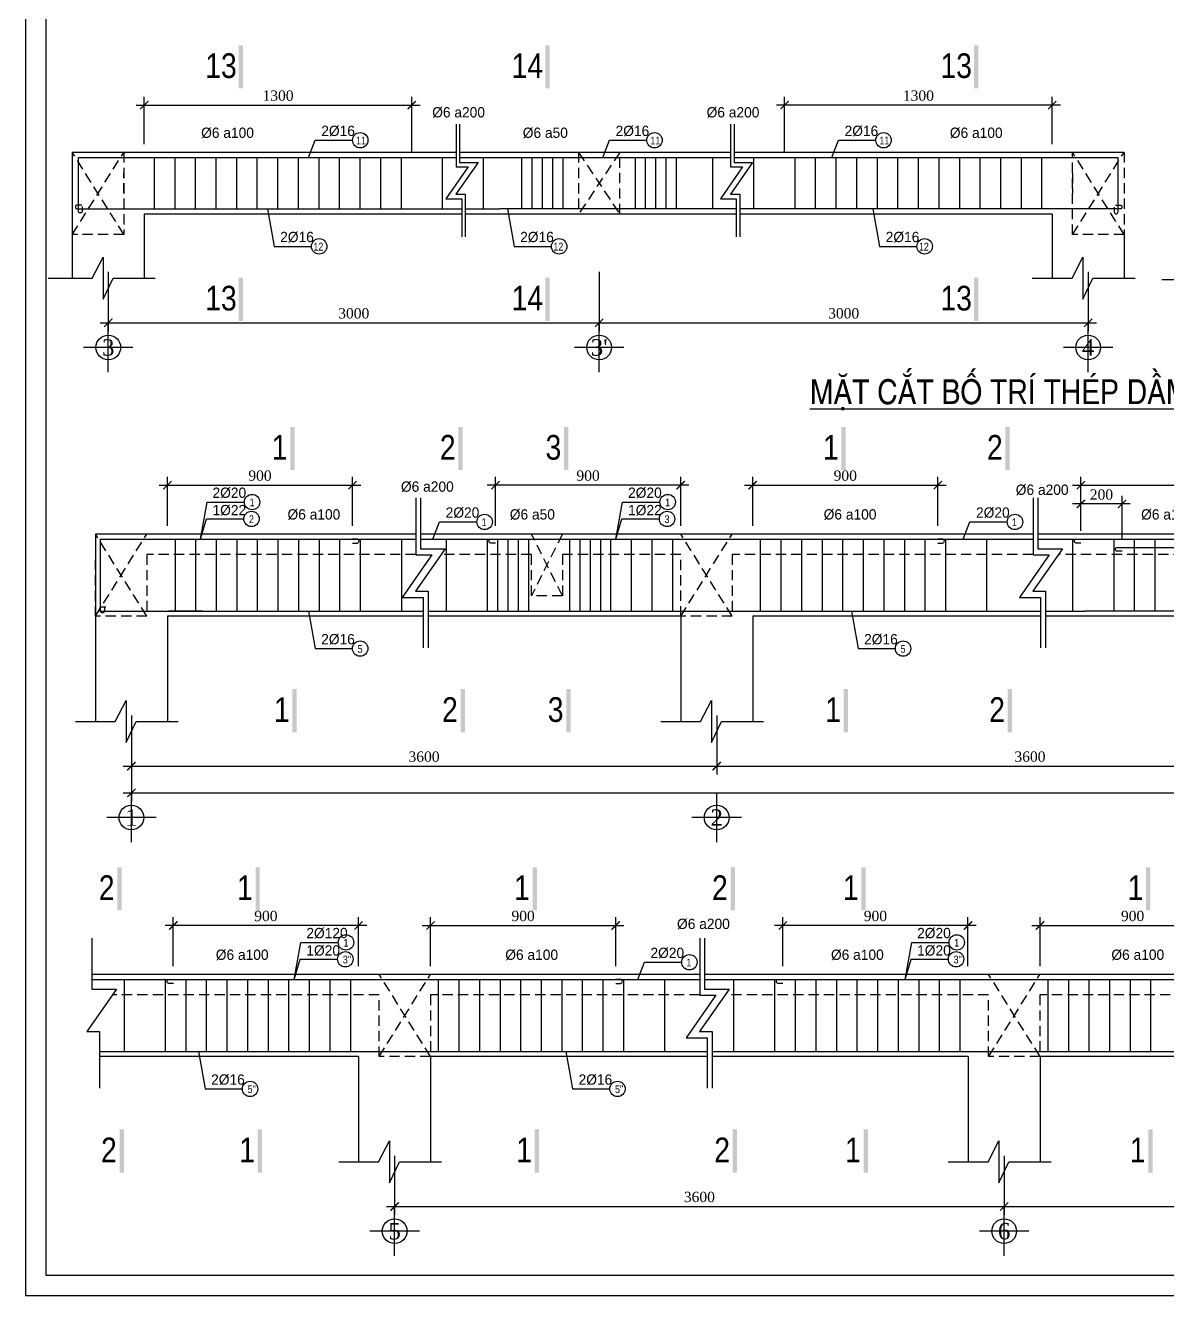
# Model space of a CAD drawing. Extents: x 394 to 4072, y -2056 to 755.
# Drawn here: x 2235.7 to 2513.2, y 158.3 to 467 of the extents above; entities that cross this region are included whole.
import ezdxf
from ezdxf.enums import TextEntityAlignment as Align

# ---------------------------------------------------------------- set-up
doc = ezdxf.new("R2010")
doc.units = 0
doc.header["$MEASUREMENT"] = 0
doc.linetypes.add('CENTER2', pattern=[1.125, 0.75, -0.125, 0.125, -0.125])
doc.linetypes.add('HIDDEN', pattern=[0.375, 0.25, -0.125])
doc.layers.get('0').update_dxf_attribs({"linetype": 'CONTINUOUS'})
doc.layers.get('DEFPOINTS').update_dxf_attribs({"linetype": 'CONTINUOUS'})
for name, color, linetype in [('DAI', 3, 'CONTINUOUS'), ('DIM', 1, 'CONTINUOUS'), ('DUT', 7, 'CENTER2'), ('MOTAAR', 1, 'CONTINUOUS'), ('TEXT', 7, 'CONTINUOUS'), ('THEP', 6, 'CONTINUOUS'), ('TU1', 9, 'CONTINUOUS'), ('TUONG', 7, 'CONTINUOUS')]:
    doc.layers.add(name, color=color, linetype=linetype)
doc.styles.add('DIM-NEW', font='')
doc.styles.add('style1', font='')
doc.styles.add('T2', font='')
doc.styles.get('DIM-NEW').set_extended_font_data('VNI-Helve-Condense')
doc.styles.get('style1').set_extended_font_data('VNI-Goudy')
doc.styles.get('T2').set_extended_font_data('VNI-Times')
doc.dimstyles.new('TL20', dxfattribs={"dimtxt": 2.5, "dimasz": 2, "dimexe": 2, "dimexo": 2, "dimgap": 1, "dimtad": 1, "dimdec": 0, "dimlfac": 20, "dimzin": 0, "dimdsep": 46, "dimtxsty": 'T2', "dimblk": 'ARCHTICK', "dimcen": 2.5, "dimdle": 2, "dimclrd": 1, "dimclre": 1, "dimclrt": 2, "dimadec": 0, "dimazin": 0, "dimtfac": 1, "dimtdec": 0, "dimtix": 1, "dimtofl": 0, "dimtmove": 0, "dimatfit": 0, "dimldrblk": 'ARCHTICK', "dimfxl": 1, "dimtolj": 1, "dimtzin": 0, "dimlwd": -1, "dimlwe": -1, "dimarcsym": 0})

# ---------------------------------------------------------------- blocks, each defined once
blk = doc.blocks.new('truc2')
at = {"layer": 'MOTAAR'}
for p, q in [((0, -15), (0, 0)), ((7.5, -7.5), (-7.5, -7.5))]:
    blk.add_line(p, q, dxfattribs=at)
blk.add_lwpolyline([(0, -3.5), (0, -1.84)], dxfattribs=at)
blk.add_circle((0, -7.5), 3.75, dxfattribs=at)
at = {"layer": 'TEXT', "style": 'T2'}
blk.add_attdef('1', text='', height=5, dxfattribs=at).set_placement((0, -7.5), align=Align.MIDDLE_CENTER)
blk = doc.blocks.new('_ARCHTICK')
at = {"color": 0, "linetype": 'ByBlock', "const_width": 0.15}
blk.add_lwpolyline([(-0.5, -0.5), (0.5, 0.5)], dxfattribs=at)
blk = doc.blocks.new('*D11')
at = {"layer": 'DEFPOINTS', "color": 0, "transparency": 16777216}
for p in [(2379.11, 248.25), (2334.11, 236.38), (2379.11, 236.38)]:
    blk.add_point(p, dxfattribs=at)
at = {"layer": 'TUONG', "color": 1, "transparency": 16777216}
for p, q in [((2334.11, 238.38), (2334.11, 250.25)), ((2379.11, 238.38), (2379.11, 250.25)), ((2332.11, 248.25), (2381.11, 248.25))]:
    blk.add_line(p, q, dxfattribs=at)
at = {"layer": 'TUONG', "color": 1, "transparency": 16777216, "xscale": 2, "yscale": 2, "zscale": 2, "rotation": 180}
blk.add_blockref('_ARCHTICK', (2334.11, 248.25), dxfattribs=at)
at = {"layer": 'TUONG', "color": 1, "transparency": 16777216, "xscale": 2, "yscale": 2, "zscale": 2}
blk.add_blockref('_ARCHTICK', (2379.11, 248.25), dxfattribs=at)
at = {"layer": 'TUONG', "color": 2, "transparency": 16777216, "insert": (2356.61, 250.55), "char_height": 2.5, "attachment_point": 5, "style": 'T2'}
blk.add_mtext('\\A1;900', dxfattribs=at)
blk = doc.blocks.new('*D10')
at = {"layer": 'DEFPOINTS', "color": 0, "transparency": 16777216}
for p in [(2271.61, 248.25), (2271.61, 236.38), (2316.61, 236.38)]:
    blk.add_point(p, dxfattribs=at)
at = {"layer": 'TUONG', "color": 1, "transparency": 16777216}
for p, q in [((2271.61, 238.38), (2271.61, 250.25)), ((2316.61, 238.38), (2316.61, 250.25)), ((2318.61, 248.25), (2269.61, 248.25))]:
    blk.add_line(p, q, dxfattribs=at)
at = {"layer": 'TUONG', "color": 1, "transparency": 16777216, "xscale": 2, "yscale": 2, "zscale": 2, "rotation": 180}
blk.add_blockref('_ARCHTICK', (2271.61, 248.25), dxfattribs=at)
at = {"layer": 'TUONG', "color": 1, "transparency": 16777216, "xscale": 2, "yscale": 2, "zscale": 2}
blk.add_blockref('_ARCHTICK', (2316.61, 248.25), dxfattribs=at)
at = {"layer": 'TUONG', "color": 2, "transparency": 16777216, "insert": (2294.11, 250.55), "char_height": 2.5, "attachment_point": 5, "style": 'T2'}
blk.add_mtext('\\A1;900', dxfattribs=at)
blk = doc.blocks.new('*D9')
at = {"layer": 'DEFPOINTS', "color": 0, "transparency": 16777216}
for p in [(2419.72, 248.25), (2419.72, 236.38), (2464.72, 236.38)]:
    blk.add_point(p, dxfattribs=at)
at = {"layer": 'TUONG', "color": 1, "transparency": 16777216}
for p, q in [((2419.72, 238.38), (2419.72, 250.25)), ((2464.72, 238.38), (2464.72, 250.25)), ((2466.72, 248.25), (2417.72, 248.25))]:
    blk.add_line(p, q, dxfattribs=at)
at = {"layer": 'TUONG', "color": 1, "transparency": 16777216, "xscale": 2, "yscale": 2, "zscale": 2, "rotation": 180}
blk.add_blockref('_ARCHTICK', (2419.72, 248.25), dxfattribs=at)
at = {"layer": 'TUONG', "color": 1, "transparency": 16777216, "xscale": 2, "yscale": 2, "zscale": 2}
blk.add_blockref('_ARCHTICK', (2464.72, 248.25), dxfattribs=at)
at = {"layer": 'TUONG', "color": 2, "transparency": 16777216, "insert": (2442.22, 250.55), "char_height": 2.5, "attachment_point": 5, "style": 'T2'}
blk.add_mtext('\\A1;900', dxfattribs=at)
blk = doc.blocks.new('*D8')
at = {"layer": 'DEFPOINTS', "color": 0, "transparency": 16777216}
for p in [(2527.22, 248.25), (2482.22, 236.38), (2527.22, 236.38)]:
    blk.add_point(p, dxfattribs=at)
at = {"layer": 'TUONG', "color": 1, "transparency": 16777216}
for p, q in [((2482.22, 238.38), (2482.22, 250.25)), ((2527.22, 238.38), (2527.22, 250.25)), ((2480.22, 248.25), (2529.22, 248.25))]:
    blk.add_line(p, q, dxfattribs=at)
at = {"layer": 'TUONG', "color": 1, "transparency": 16777216, "xscale": 2, "yscale": 2, "zscale": 2, "rotation": 180}
blk.add_blockref('_ARCHTICK', (2482.22, 248.25), dxfattribs=at)
at = {"layer": 'TUONG', "color": 1, "transparency": 16777216, "xscale": 2, "yscale": 2, "zscale": 2}
blk.add_blockref('_ARCHTICK', (2527.22, 248.25), dxfattribs=at)
at = {"layer": 'TUONG', "color": 2, "transparency": 16777216, "insert": (2504.72, 250.55), "char_height": 2.5, "attachment_point": 5, "style": 'T2'}
blk.add_mtext('\\A1;900', dxfattribs=at)
blk = doc.blocks.new('*D4')
at = {"layer": 'DEFPOINTS', "color": 0, "transparency": 16777216}
for p in [(2325.4, 194.31), (2473.5, 194.31), (2473.5, 179.97)]:
    blk.add_point(p, dxfattribs=at)
at = {"layer": 'TUONG', "color": 1, "transparency": 16777216}
for p, q in [((2325.4, 192.31), (2325.4, 177.97)), ((2473.5, 192.31), (2473.5, 177.97)), ((2323.4, 179.97), (2475.5, 179.97))]:
    blk.add_line(p, q, dxfattribs=at)
at = {"layer": 'TUONG', "color": 1, "transparency": 16777216, "xscale": 2, "yscale": 2, "zscale": 2, "rotation": 180}
blk.add_blockref('_ARCHTICK', (2325.4, 179.97), dxfattribs=at)
at = {"layer": 'TUONG', "color": 1, "transparency": 16777216, "xscale": 2, "yscale": 2, "zscale": 2}
blk.add_blockref('_ARCHTICK', (2473.5, 179.97), dxfattribs=at)
at = {"layer": 'TUONG', "color": 2, "transparency": 16777216, "insert": (2399.45, 182.27), "char_height": 2.5, "attachment_point": 5, "style": 'T2'}
blk.add_mtext('\\A1;3600', dxfattribs=at)
blk = doc.blocks.new('*D3')
at = {"layer": 'DEFPOINTS', "color": 0, "transparency": 16777216}
for p in [(2473.5, 194.31), (2622.03, 194.31), (2622.03, 179.97)]:
    blk.add_point(p, dxfattribs=at)
at = {"layer": 'TUONG', "color": 1, "transparency": 16777216}
for p, q in [((2473.5, 192.31), (2473.5, 177.97)), ((2622.03, 192.31), (2622.03, 177.97)), ((2471.5, 179.97), (2624.03, 179.97))]:
    blk.add_line(p, q, dxfattribs=at)
at = {"layer": 'TUONG', "color": 1, "transparency": 16777216, "xscale": 2, "yscale": 2, "zscale": 2, "rotation": 180}
blk.add_blockref('_ARCHTICK', (2473.5, 179.97), dxfattribs=at)
at = {"layer": 'TUONG', "color": 1, "transparency": 16777216, "xscale": 2, "yscale": 2, "zscale": 2}
blk.add_blockref('_ARCHTICK', (2622.03, 179.97), dxfattribs=at)
at = {"layer": 'TUONG', "color": 2, "transparency": 16777216, "insert": (2547.76, 182.27), "char_height": 2.5, "attachment_point": 5, "style": 'T2'}
blk.add_mtext('\\A1;3600', dxfattribs=at)
blk = doc.blocks.new('*D35')
at = {"layer": 'DEFPOINTS', "color": 0, "transparency": 16777216}
for p in [(2315.17, 355.25), (2270.17, 343.38), (2315.17, 343.38)]:
    blk.add_point(p, dxfattribs=at)
at = {"layer": 'TUONG', "color": 1, "transparency": 16777216}
for p, q in [((2268.17, 355.25), (2317.17, 355.25)), ((2270.17, 345.38), (2270.17, 357.25)), ((2315.17, 345.38), (2315.17, 357.25))]:
    blk.add_line(p, q, dxfattribs=at)
at = {"layer": 'TUONG', "color": 1, "transparency": 16777216, "xscale": 2, "yscale": 2, "zscale": 2, "rotation": 180}
blk.add_blockref('_ARCHTICK', (2270.17, 355.25), dxfattribs=at)
at = {"layer": 'TUONG', "color": 1, "transparency": 16777216, "xscale": 2, "yscale": 2, "zscale": 2}
blk.add_blockref('_ARCHTICK', (2315.17, 355.25), dxfattribs=at)
at = {"layer": 'TUONG', "color": 2, "transparency": 16777216, "insert": (2292.67, 357.55), "char_height": 2.5, "attachment_point": 5, "style": 'T2'}
blk.add_mtext('\\A1;900', dxfattribs=at)
blk = doc.blocks.new('*D34')
at = {"layer": 'DEFPOINTS', "color": 0, "transparency": 16777216}
for p in [(2349.9, 355.25), (2349.9, 343.38), (2394.9, 343.38)]:
    blk.add_point(p, dxfattribs=at)
at = {"layer": 'TUONG', "color": 1, "transparency": 16777216}
for p, q in [((2396.9, 355.25), (2347.9, 355.25)), ((2349.9, 345.38), (2349.9, 357.25)), ((2394.9, 345.38), (2394.9, 357.25))]:
    blk.add_line(p, q, dxfattribs=at)
at = {"layer": 'TUONG', "color": 1, "transparency": 16777216, "xscale": 2, "yscale": 2, "zscale": 2, "rotation": 180}
blk.add_blockref('_ARCHTICK', (2349.9, 355.25), dxfattribs=at)
at = {"layer": 'TUONG', "color": 1, "transparency": 16777216, "xscale": 2, "yscale": 2, "zscale": 2}
blk.add_blockref('_ARCHTICK', (2394.9, 355.25), dxfattribs=at)
at = {"layer": 'TUONG', "color": 2, "transparency": 16777216, "insert": (2372.4, 357.55), "char_height": 2.5, "attachment_point": 5, "style": 'T2'}
blk.add_mtext('\\A1;900', dxfattribs=at)
blk = doc.blocks.new('*D33')
at = {"layer": 'DEFPOINTS', "color": 0, "transparency": 16777216}
for p in [(2457.4, 355.25), (2412.4, 343.38), (2457.4, 343.38)]:
    blk.add_point(p, dxfattribs=at)
at = {"layer": 'TUONG', "color": 1, "transparency": 16777216}
for p, q in [((2410.4, 355.25), (2459.4, 355.25)), ((2412.4, 345.38), (2412.4, 357.25)), ((2457.4, 345.38), (2457.4, 357.25))]:
    blk.add_line(p, q, dxfattribs=at)
at = {"layer": 'TUONG', "color": 1, "transparency": 16777216, "xscale": 2, "yscale": 2, "zscale": 2, "rotation": 180}
blk.add_blockref('_ARCHTICK', (2412.4, 355.25), dxfattribs=at)
at = {"layer": 'TUONG', "color": 1, "transparency": 16777216, "xscale": 2, "yscale": 2, "zscale": 2}
blk.add_blockref('_ARCHTICK', (2457.4, 355.25), dxfattribs=at)
at = {"layer": 'TUONG', "color": 2, "transparency": 16777216, "insert": (2434.9, 357.55), "char_height": 2.5, "attachment_point": 5, "style": 'T2'}
blk.add_mtext('\\A1;900', dxfattribs=at)
blk = doc.blocks.new('*D32')
at = {"layer": 'DEFPOINTS', "color": 0, "transparency": 16777216}
for p in [(2547.15, 355.25), (2492.15, 342.13), (2547.15, 338.38)]:
    blk.add_point(p, dxfattribs=at)
at = {"layer": 'TUONG', "color": 1, "transparency": 16777216}
for p, q in [((2490.15, 355.25), (2549.15, 355.25)), ((2492.15, 344.13), (2492.15, 357.25)), ((2547.15, 340.38), (2547.15, 357.25))]:
    blk.add_line(p, q, dxfattribs=at)
at = {"layer": 'TUONG', "color": 1, "transparency": 16777216, "xscale": 2, "yscale": 2, "zscale": 2, "rotation": 180}
blk.add_blockref('_ARCHTICK', (2492.15, 355.25), dxfattribs=at)
at = {"layer": 'TUONG', "color": 1, "transparency": 16777216, "xscale": 2, "yscale": 2, "zscale": 2}
blk.add_blockref('_ARCHTICK', (2547.15, 355.25), dxfattribs=at)
at = {"layer": 'TUONG', "color": 2, "transparency": 16777216, "insert": (2519.65, 357.53), "char_height": 2.5, "attachment_point": 5, "style": 'T2'}
blk.add_mtext('\\A1;1100', dxfattribs=at)
blk = doc.blocks.new('*D31')
at = {"layer": 'DEFPOINTS', "color": 0, "transparency": 16777216}
for p in [(2492.15, 350.68), (2492.15, 342.13), (2502.15, 340.13)]:
    blk.add_point(p, dxfattribs=at)
at = {"layer": 'TUONG', "color": 1, "transparency": 16777216}
for p, q in [((2492.15, 344.13), (2492.15, 352.68)), ((2502.15, 342.13), (2502.15, 352.68)), ((2504.15, 350.68), (2490.15, 350.68))]:
    blk.add_line(p, q, dxfattribs=at)
at = {"layer": 'TUONG', "color": 1, "transparency": 16777216, "xscale": 2, "yscale": 2, "zscale": 2, "rotation": 180}
blk.add_blockref('_ARCHTICK', (2492.15, 350.68), dxfattribs=at)
at = {"layer": 'TUONG', "color": 1, "transparency": 16777216, "xscale": 2, "yscale": 2, "zscale": 2}
blk.add_blockref('_ARCHTICK', (2502.15, 350.68), dxfattribs=at)
at = {"layer": 'TUONG', "color": 2, "transparency": 16777216, "insert": (2497.15, 352.96), "char_height": 2.5, "attachment_point": 5, "style": 'T2'}
blk.add_mtext('\\A1;200', dxfattribs=at)
blk = doc.blocks.new('*D17')
at = {"layer": 'DEFPOINTS', "color": 0, "transparency": 16777216}
for p in [(2261.42, 301.31), (2403.65, 301.31), (2403.65, 286.97)]:
    blk.add_point(p, dxfattribs=at)
at = {"layer": 'TUONG', "color": 1, "transparency": 16777216}
for p, q in [((2261.42, 299.31), (2261.42, 284.97)), ((2403.65, 299.31), (2403.65, 284.97)), ((2259.42, 286.97), (2405.65, 286.97))]:
    blk.add_line(p, q, dxfattribs=at)
at = {"layer": 'TUONG', "color": 1, "transparency": 16777216, "xscale": 2, "yscale": 2, "zscale": 2, "rotation": 180}
blk.add_blockref('_ARCHTICK', (2261.42, 286.97), dxfattribs=at)
at = {"layer": 'TUONG', "color": 1, "transparency": 16777216, "xscale": 2, "yscale": 2, "zscale": 2}
blk.add_blockref('_ARCHTICK', (2403.65, 286.97), dxfattribs=at)
at = {"layer": 'TUONG', "color": 2, "transparency": 16777216, "insert": (2332.54, 289.27), "char_height": 2.5, "attachment_point": 5, "style": 'T2'}
blk.add_mtext('\\A1;3600', dxfattribs=at)
blk = doc.blocks.new('*D16')
at = {"layer": 'DEFPOINTS', "color": 0, "transparency": 16777216}
for p in [(2403.65, 301.31), (2555.9, 301.31), (2555.9, 286.97)]:
    blk.add_point(p, dxfattribs=at)
at = {"layer": 'TUONG', "color": 1, "transparency": 16777216}
for p, q in [((2403.65, 299.31), (2403.65, 284.97)), ((2555.9, 299.31), (2555.9, 284.97)), ((2401.65, 286.97), (2557.9, 286.97))]:
    blk.add_line(p, q, dxfattribs=at)
at = {"layer": 'TUONG', "color": 1, "transparency": 16777216, "xscale": 2, "yscale": 2, "zscale": 2, "rotation": 180}
blk.add_blockref('_ARCHTICK', (2403.65, 286.97), dxfattribs=at)
at = {"layer": 'TUONG', "color": 1, "transparency": 16777216, "xscale": 2, "yscale": 2, "zscale": 2}
blk.add_blockref('_ARCHTICK', (2555.9, 286.97), dxfattribs=at)
at = {"layer": 'TUONG', "color": 2, "transparency": 16777216, "insert": (2479.78, 289.27), "char_height": 2.5, "attachment_point": 5, "style": 'T2'}
blk.add_mtext('\\A1;3600', dxfattribs=at)
blk = doc.blocks.new('*D12')
at = {"layer": 'DEFPOINTS', "color": 0, "transparency": 16777216}
for p in [(2261.42, 286.97), (2978.53, 286.97), (2978.53, 280.48)]:
    blk.add_point(p, dxfattribs=at)
at = {"layer": 'TUONG', "color": 1, "transparency": 16777216}
for p, q in [((2261.42, 284.97), (2261.42, 278.48)), ((2978.53, 284.97), (2978.53, 278.48)), ((2259.42, 280.48), (2980.53, 280.48))]:
    blk.add_line(p, q, dxfattribs=at)
at = {"layer": 'TUONG', "color": 1, "transparency": 16777216, "xscale": 2, "yscale": 2, "zscale": 2, "rotation": 180}
blk.add_blockref('_ARCHTICK', (2261.42, 280.48), dxfattribs=at)
at = {"layer": 'TUONG', "color": 1, "transparency": 16777216, "xscale": 2, "yscale": 2, "zscale": 2}
blk.add_blockref('_ARCHTICK', (2978.53, 280.48), dxfattribs=at)
at = {"layer": 'TUONG', "color": 2, "transparency": 16777216, "insert": (2619.98, 282.78), "char_height": 2.5, "attachment_point": 5, "style": 'T2'}
blk.add_mtext('\\A1;27600', dxfattribs=at)
blk = doc.blocks.new('*D95')
at = {"layer": 'DEFPOINTS', "color": 0, "transparency": 16777216}
for p in [(2420.17, 447.61), (2485.17, 436.12), (2420.17, 434.12)]:
    blk.add_point(p, dxfattribs=at)
at = {"layer": 'TUONG', "color": 1, "transparency": 16777216}
for p, q in [((2487.17, 447.61), (2418.17, 447.61)), ((2420.17, 436.12), (2420.17, 449.61)), ((2485.17, 438.12), (2485.17, 449.61))]:
    blk.add_line(p, q, dxfattribs=at)
at = {"layer": 'TUONG', "color": 1, "transparency": 16777216, "xscale": 2, "yscale": 2, "zscale": 2, "rotation": 180}
blk.add_blockref('_ARCHTICK', (2420.17, 447.61), dxfattribs=at)
at = {"layer": 'TUONG', "color": 1, "transparency": 16777216, "xscale": 2, "yscale": 2, "zscale": 2}
blk.add_blockref('_ARCHTICK', (2485.17, 447.61), dxfattribs=at)
at = {"layer": 'TUONG', "color": 2, "transparency": 16777216, "insert": (2452.67, 449.89), "char_height": 2.5, "attachment_point": 5, "style": 'T2'}
blk.add_mtext('\\A1;1300', dxfattribs=at)
blk = doc.blocks.new('*D94')
at = {"layer": 'DEFPOINTS', "color": 0, "transparency": 16777216}
for p in [(2329.56, 447.61), (2264.56, 436.12), (2329.56, 434.12)]:
    blk.add_point(p, dxfattribs=at)
at = {"layer": 'TUONG', "color": 1, "transparency": 16777216}
for p, q in [((2262.56, 447.61), (2331.56, 447.61)), ((2264.56, 438.12), (2264.56, 449.61)), ((2329.56, 436.12), (2329.56, 449.61))]:
    blk.add_line(p, q, dxfattribs=at)
at = {"layer": 'TUONG', "color": 1, "transparency": 16777216, "xscale": 2, "yscale": 2, "zscale": 2, "rotation": 180}
blk.add_blockref('_ARCHTICK', (2264.56, 447.61), dxfattribs=at)
at = {"layer": 'TUONG', "color": 1, "transparency": 16777216, "xscale": 2, "yscale": 2, "zscale": 2}
blk.add_blockref('_ARCHTICK', (2329.56, 447.61), dxfattribs=at)
at = {"layer": 'TUONG', "color": 2, "transparency": 16777216, "insert": (2297.06, 449.89), "char_height": 2.5, "attachment_point": 5, "style": 'T2'}
blk.add_mtext('\\A1;1300', dxfattribs=at)
blk = doc.blocks.new('*D99')
at = {"layer": 'DEFPOINTS', "color": 0, "transparency": 16777216}
for p in [(2255.81, 409.05), (2375.1, 409.05), (2375.1, 394.71)]:
    blk.add_point(p, dxfattribs=at)
at = {"layer": 'TUONG', "color": 1, "transparency": 16777216}
for p, q in [((2255.81, 407.05), (2255.81, 392.71)), ((2375.1, 407.05), (2375.1, 392.71)), ((2253.81, 394.71), (2377.1, 394.71))]:
    blk.add_line(p, q, dxfattribs=at)
at = {"layer": 'TUONG', "color": 1, "transparency": 16777216, "xscale": 2, "yscale": 2, "zscale": 2, "rotation": 180}
blk.add_blockref('_ARCHTICK', (2255.81, 394.71), dxfattribs=at)
at = {"layer": 'TUONG', "color": 1, "transparency": 16777216, "xscale": 2, "yscale": 2, "zscale": 2}
blk.add_blockref('_ARCHTICK', (2375.1, 394.71), dxfattribs=at)
at = {"layer": 'TUONG', "color": 2, "transparency": 16777216, "insert": (2315.46, 396.99), "char_height": 2.5, "attachment_point": 5, "style": 'T2'}
blk.add_mtext('\\A1;3000', dxfattribs=at)
blk = doc.blocks.new('*D98')
at = {"layer": 'DEFPOINTS', "color": 0, "transparency": 16777216}
for p in [(2375.1, 409.05), (2493.92, 409.05), (2493.92, 394.71)]:
    blk.add_point(p, dxfattribs=at)
at = {"layer": 'TUONG', "color": 1, "transparency": 16777216}
for p, q in [((2375.1, 407.05), (2375.1, 392.71)), ((2493.92, 407.05), (2493.92, 392.71)), ((2373.1, 394.71), (2495.92, 394.71))]:
    blk.add_line(p, q, dxfattribs=at)
at = {"layer": 'TUONG', "color": 1, "transparency": 16777216, "xscale": 2, "yscale": 2, "zscale": 2, "rotation": 180}
blk.add_blockref('_ARCHTICK', (2375.1, 394.71), dxfattribs=at)
at = {"layer": 'TUONG', "color": 1, "transparency": 16777216, "xscale": 2, "yscale": 2, "zscale": 2}
blk.add_blockref('_ARCHTICK', (2493.92, 394.71), dxfattribs=at)
at = {"layer": 'TUONG', "color": 2, "transparency": 16777216, "insert": (2434.51, 396.99), "char_height": 2.5, "attachment_point": 5, "style": 'T2'}
blk.add_mtext('\\A1;3000', dxfattribs=at)

msp = doc.modelspace()

# ---------------------------------------------------------------- linework, layer by layer
at = {"layer": 'DAI'}
for p, q in [((2267.025, 422.369), (2267.025, 434.869)), ((2272.025, 422.369), (2272.025, 434.869)), ((2277.025, 422.369), (2277.025, 434.869)), ((2282.025, 422.369), (2282.025, 434.869)), ((2287.025, 422.369), (2287.025, 434.869)), ((2292.025, 422.369), (2292.025, 434.869)), ((2297.025, 422.369), (2297.025, 434.869)), ((2302.025, 422.369), (2302.025, 434.869)), ((2307.025, 422.369), (2307.025, 434.869)), ((2312.025, 422.369), (2312.025, 434.869)), ((2317.025, 422.369), (2317.025, 434.869)), ((2322.025, 422.369), (2322.025, 434.869)), ((2327.025, 422.369), (2327.025, 434.869)), ((2337.025, 422.369), (2337.025, 434.869)), ((2347.025, 422.369), (2347.025, 434.869)), ((2356.319, 422.369), (2356.319, 434.869)), ((2358.819, 422.369), (2358.819, 434.869)), ((2361.319, 422.369), (2361.319, 434.869)), ((2363.819, 422.369), (2363.819, 434.869)), ((2366.319, 422.369), (2366.319, 434.869)), ((2383.886, 422.369), (2383.886, 434.869)), ((2386.386, 422.369), (2386.386, 434.869)), ((2388.886, 422.369), (2388.886, 434.869)), ((2391.386, 422.369), (2391.386, 434.869)), ((2393.886, 422.369), (2393.886, 434.869)), ((2402.701, 422.369), (2402.701, 434.869)), ((2412.701, 422.369), (2412.701, 434.869)), ((2422.701, 422.369), (2422.701, 434.869)), ((2427.701, 422.369), (2427.701, 434.869)), ((2432.701, 422.369), (2432.701, 434.869)), ((2437.701, 422.369), (2437.701, 434.869)), ((2442.701, 422.369), (2442.701, 434.869)), ((2447.701, 422.369), (2447.701, 434.869)), ((2452.701, 422.369), (2452.701, 434.869)), ((2457.701, 422.369), (2457.701, 434.869)), ((2462.701, 422.369), (2462.701, 434.869)), ((2467.701, 422.369), (2467.701, 434.869)), ((2472.701, 422.369), (2472.701, 434.869)), ((2477.701, 422.369), (2477.701, 434.869)), ((2482.701, 422.369), (2482.701, 434.869)), ((2272.105, 324.63), (2272.105, 342.13)), ((2277.105, 324.63), (2277.105, 342.13)), ((2282.105, 324.63), (2282.105, 342.13)), ((2287.105, 324.63), (2287.105, 342.13)), ((2292.105, 324.63), (2292.105, 342.13)), ((2297.105, 324.63), (2297.105, 342.13)), ((2302.105, 324.63), (2302.105, 342.13)), ((2307.105, 324.63), (2307.105, 342.13)), ((2312.105, 324.63), (2312.105, 342.13)), ((2317.105, 324.63), (2317.105, 342.13)), ((2327.105, 324.63), (2327.105, 342.13)), ((2337.966, 324.63), (2337.966, 342.13)), ((2347.966, 324.63), (2347.966, 342.13)), ((2350.466, 324.63), (2350.466, 342.13)), ((2352.966, 324.63), (2352.966, 342.13)), ((2355.466, 324.63), (2355.466, 342.13)), ((2357.966, 324.63), (2357.966, 342.13)), ((2367.966, 324.63), (2367.966, 342.13)), ((2370.466, 324.63), (2370.466, 342.13)), ((2372.966, 324.63), (2372.966, 342.13)), ((2375.466, 324.63), (2375.466, 342.13)), ((2377.966, 324.63), (2377.966, 342.13)), ((2382.966, 324.63), (2382.966, 342.13)), ((2387.966, 324.63), (2387.966, 342.13)), ((2392.966, 324.63), (2392.966, 342.13)), ((2414.335, 324.63), (2414.335, 342.13)), ((2419.335, 324.63), (2419.335, 342.13)), ((2424.335, 324.63), (2424.335, 342.13)), ((2429.335, 324.63), (2429.335, 342.13)), ((2434.335, 324.63), (2434.335, 342.13)), ((2439.335, 324.63), (2439.335, 342.13)), ((2444.335, 324.63), (2444.335, 342.13)), ((2449.335, 324.63), (2449.335, 342.13)), ((2454.335, 324.63), (2454.335, 342.13)), ((2459.335, 324.63), (2459.335, 342.13)), ((2469.335, 324.63), (2469.335, 342.13)), ((2490.219, 324.63), (2490.219, 342.13)), ((2500.219, 324.63), (2500.219, 342.13)), ((2505.219, 324.63), (2505.219, 342.13)), ((2510.219, 324.63), (2510.219, 342.13)), ((2259.713, 217.63), (2259.713, 235.13)), ((2269.713, 217.63), (2269.713, 235.13)), ((2274.713, 217.63), (2274.713, 235.13)), ((2279.713, 217.63), (2279.713, 235.13)), ((2284.713, 217.63), (2284.713, 235.13)), ((2289.713, 217.63), (2289.713, 235.13)), ((2294.713, 217.63), (2294.713, 235.13)), ((2299.713, 217.63), (2299.713, 235.13)), ((2304.713, 217.63), (2304.713, 235.13)), ((2309.713, 217.63), (2309.713, 235.13)), ((2314.713, 217.63), (2314.713, 235.13)), ((2336.081, 217.63), (2336.081, 235.13)), ((2341.081, 217.63), (2341.081, 235.13)), ((2346.081, 217.63), (2346.081, 235.13)), ((2351.081, 217.63), (2351.081, 235.13)), ((2356.081, 217.63), (2356.081, 235.13)), ((2361.081, 217.63), (2361.081, 235.13)), ((2366.081, 217.63), (2366.081, 235.13)), ((2371.081, 217.63), (2371.081, 235.13)), ((2376.081, 217.63), (2376.081, 235.13)), ((2381.081, 217.63), (2381.081, 235.13)), ((2391.081, 217.63), (2391.081, 235.13)), ((2407.82, 217.63), (2407.82, 235.13)), ((2417.82, 217.63), (2417.82, 235.13)), ((2422.82, 217.63), (2422.82, 235.13)), ((2427.82, 217.63), (2427.82, 235.13)), ((2432.82, 217.63), (2432.82, 235.13)), ((2437.82, 217.63), (2437.82, 235.13)), ((2442.82, 217.63), (2442.82, 235.13)), ((2447.82, 217.63), (2447.82, 235.13)), ((2452.82, 217.63), (2452.82, 235.13)), ((2457.82, 217.63), (2457.82, 235.13)), ((2462.82, 217.63), (2462.82, 235.13)), ((2484.189, 217.63), (2484.189, 235.13)), ((2489.189, 217.63), (2489.189, 235.13)), ((2494.189, 217.63), (2494.189, 235.13)), ((2499.189, 217.63), (2499.189, 235.13)), ((2504.189, 217.63), (2504.189, 235.13)), ((2509.189, 217.63), (2509.189, 235.13))]:
    msp.add_line(p, q, dxfattribs=at)
at = {"layer": 'DUT', "linetype": 'HIDDEN', "ltscale": 10}
for p, q in [((2247.058, 416.119), (2259.558, 436.119)), ((2259.596, 416.119), (2247.058, 436.119)), ((2370.103, 436.119), (2380.103, 421.119)), ((2380.103, 436.119), (2370.103, 421.119)), ((2490.13, 416.119), (2502.63, 436.119)), ((2502.668, 416.119), (2490.13, 436.119)), ((2252.671, 323.38), (2265.171, 343.38)), ((2265.209, 323.38), (2252.671, 343.38)), ((2366.151, 343.38), (2358.651, 328.38)), ((2366.151, 328.38), (2358.651, 343.38)), ((2394.901, 323.38), (2407.401, 343.38)), ((2407.438, 323.38), (2394.901, 343.38)), ((2321.609, 216.38), (2334.109, 236.38)), ((2334.147, 216.38), (2321.609, 236.38)), ((2469.717, 216.38), (2482.217, 236.38)), ((2482.254, 216.38), (2469.717, 236.38))]:
    msp.add_line(p, q, dxfattribs=at)
for points in [[(2259.558, 436.119), (2259.558, 416.119), (2247.058, 416.119), (2247.058, 416.119)], [(2380.103, 421.119), (2380.103, 436.119), (2370.103, 436.119), (2370.103, 421.119)], [(2502.63, 436.119), (2502.63, 436.119), (2502.63, 416.119), (2490.13, 416.119), (2490.13, 436.119)], [(2259.558, 426.119), (2259.558, 431.179)], [(2490.13, 431.119), (2490.13, 426.119)], [(2559.654, 343.38), (2559.654, 323.38), (2547.154, 323.38), (2547.154, 338.38), (2486.703, 338.38)], [(2330.522, 338.38), (2265.171, 338.38), (2265.171, 323.38), (2252.671, 323.38), (2252.671, 338.38)], [(2480.528, 338.38), (2407.401, 338.38), (2407.401, 323.38), (2394.901, 323.38), (2394.901, 338.38), (2366.151, 338.38), (2366.151, 328.38), (2358.651, 328.38), (2358.651, 338.38), (2336.697, 338.38)], [(2399.535, 231.38), (2334.109, 231.38), (2334.109, 216.38), (2321.609, 216.38), (2321.609, 231.38), (2256.84, 231.38)], [(2547.628, 231.38), (2482.217, 231.38), (2482.217, 216.38), (2469.717, 216.38), (2469.717, 231.38), (2405.709, 231.38)]]:
    msp.add_lwpolyline(points, dxfattribs=at)
at = {"layer": 'TEXT', "ltscale": 10}
msp.add_lwpolyline([(2235.669, 158.319), (3076.669, 158.319), (3076.669, 752.319), (2235.669, 752.319)], close=True, dxfattribs=at)
for points in [[(2287.527, 451.641), (2288.577, 451.641), (2287.527, 462.141), (2288.577, 462.141)], [(2361.977, 451.641), (2363.027, 451.641), (2361.977, 462.141), (2363.027, 462.141)], [(2466.192, 451.641), (2467.242, 451.641), (2466.192, 462.141), (2467.242, 462.141)], [(2287.527, 395.151), (2288.577, 395.151), (2287.527, 405.651), (2288.577, 405.651)], [(2361.977, 395.151), (2363.027, 395.151), (2361.977, 405.651), (2363.027, 405.651)], [(2466.192, 395.151), (2467.242, 395.151), (2466.192, 405.651), (2467.242, 405.651)], [(2300.022, 358.902), (2301.072, 358.902), (2300.022, 369.402), (2301.072, 369.402)], [(2340.88, 358.902), (2341.93, 358.902), (2340.88, 369.402), (2341.93, 369.402)], [(2366.561, 358.902), (2367.611, 358.902), (2366.561, 369.402), (2367.611, 369.402)], [(2433.971, 358.902), (2435.021, 358.902), (2433.971, 369.402), (2435.021, 369.402)], [(2473.83, 358.902), (2474.88, 358.902), (2473.83, 369.402), (2474.88, 369.402)], [(2300.562, 295.18), (2301.612, 295.18), (2300.562, 305.68), (2301.612, 305.68)], [(2341.419, 295.18), (2342.469, 295.18), (2341.419, 305.68), (2342.469, 305.68)], [(2367.1, 295.18), (2368.15, 295.18), (2367.1, 305.68), (2368.15, 305.68)], [(2434.51, 295.18), (2435.56, 295.18), (2434.51, 305.68), (2435.56, 305.68)], [(2474.369, 295.18), (2475.419, 295.18), (2474.369, 305.68), (2475.419, 305.68)], [(2258.002, 251.902), (2259.052, 251.902), (2258.002, 262.402), (2259.052, 262.402)], [(2291.585, 251.902), (2292.635, 251.902), (2291.585, 262.402), (2292.635, 262.402)], [(2358.905, 251.902), (2359.955, 251.902), (2358.905, 262.402), (2359.955, 262.402)], [(2407.015, 251.902), (2408.065, 251.902), (2407.015, 262.402), (2408.065, 262.402)], [(2438.809, 251.902), (2439.859, 251.902), (2438.809, 262.402), (2439.859, 262.402)], [(2507.994, 251.902), (2509.044, 251.902), (2507.994, 262.402), (2509.044, 262.402)], [(2258.541, 188.18), (2259.591, 188.18), (2258.541, 198.68), (2259.591, 198.68)], [(2292.125, 188.18), (2293.175, 188.18), (2292.125, 198.68), (2293.175, 198.68)], [(2359.444, 188.18), (2360.494, 188.18), (2359.444, 198.68), (2360.494, 198.68)], [(2407.554, 188.18), (2408.604, 188.18), (2407.554, 198.68), (2408.604, 198.68)], [(2439.348, 188.18), (2440.398, 188.18), (2439.348, 198.68), (2440.398, 198.68)], [(2508.534, 188.18), (2509.584, 188.18), (2508.534, 198.68), (2509.584, 198.68)]]:
    msp.add_trace(points, dxfattribs=at)
at = {"layer": 'THEP', "ltscale": 10}
msp.add_lwpolyline([(2240.669, 163.319), (3071.669, 163.319), (3071.669, 747.319), (2240.669, 747.319)], close=True, dxfattribs=at)
for points in [[(2248.534, 434.869), (2340.323, 434.869)], [(2341.183, 434.869), (2407.011, 434.869)], [(2407.871, 434.869), (2501.192, 434.869)], [(2342.564, 422.369), (2350.974, 422.369)], [(2408.392, 422.369), (2350.974, 422.369)], [(2253.921, 342.13), (2330.522, 342.13)], [(2331.668, 342.13), (2480.528, 342.13)], [(2481.675, 342.13), (2952.263, 342.13)], [(2502.154, 340.13), (2553.404, 340.13)], [(2333.51, 324.63), (2339.53, 324.63), (2482.37, 324.63)], [(2483.517, 324.63), (2493.144, 324.63)], [(2589.682, 324.63), (2517.574, 324.63), (2493.144, 324.63)], [(2251.812, 235.13), (2399.535, 235.13)], [(2400.681, 235.13), (2547.628, 235.13)], [(2253.654, 217.63), (2401.376, 217.63)], [(2402.523, 217.63), (2549.47, 217.63)]]:
    msp.add_lwpolyline(points, dxfattribs=at)
for points in [[(2249.471, 422.987), (2249.471, 421.86, -1), (2248.534, 421.86), (2248.534, 422.369), (2248.534, 434.869)], [(2500.254, 422.777), (2500.254, 421.65, 1), (2501.192, 421.65), (2501.192, 423.056), (2501.192, 434.869)], [(2249.412, 423.306), (2248.284, 423.306, 1), (2248.284, 422.369), (2252.084, 422.369), (2341.704, 422.369)], [(2500.528, 423.306), (2501.656, 423.306, -1), (2501.656, 422.369), (2449.384, 422.369), (2409.252, 422.369)], [(2254.858, 325.779), (2254.858, 324.651, -1), (2253.921, 324.651), (2253.921, 342.17)], [(2315.171, 341.192), (2316.298, 341.192, 1), (2316.298, 342.13), (2315.171, 342.13)], [(2349.901, 341.192), (2348.774, 341.192, -1), (2348.774, 342.13), (2349.901, 342.13)], [(2457.401, 341.192), (2458.528, 341.192, 1), (2458.528, 342.13), (2457.401, 342.13)], [(2492.154, 341.192), (2491.027, 341.192, -1), (2491.027, 342.13), (2492.154, 342.13)], [(2502.154, 339.192), (2501.027, 339.192, -1), (2501.027, 340.13), (2502.154, 340.13)], [(2255.252, 325.567), (2254.125, 325.567, 1), (2254.125, 324.63), (2255.531, 324.63), (2276.304, 324.63), (2278.741, 324.63), (2273.393, 324.63), (2273.73, 324.63), (2270.481, 324.63), (2332.363, 324.63)], [(2271.647, 234.193), (2270.52, 234.193, -1), (2270.52, 235.13), (2271.647, 235.13)], [(2379.147, 234.193), (2380.274, 234.193, 1), (2380.274, 235.13), (2379.147, 235.13)], [(2419.754, 234.193), (2418.627, 234.193, -1), (2418.627, 235.13), (2419.754, 235.13)]]:
    msp.add_lwpolyline(points, format="xyb", dxfattribs=at)
at = {"layer": 'TU1', "lineweight": -2, "ltscale": 10}
for points in [[(2304.468, 434.869), (2306.084, 439.058), (2315.16, 439.058)], [(2375.98, 434.869), (2377.596, 439.058), (2386.671, 439.058)], [(2431.629, 434.869), (2433.245, 439.058), (2442.32, 439.058)], [(2294.481, 422.369), (2296.097, 413.278), (2305.172, 413.278)], [(2352.795, 422.369), (2354.411, 413.278), (2363.486, 413.278)], [(2441.622, 422.369), (2443.238, 413.278), (2452.313, 413.278)], [(2278.19, 342.13), (2279.806, 351.137), (2288.881, 351.137)], [(2379.181, 342.13), (2380.797, 351.137), (2389.872, 351.137)], [(2278.19, 342.13), (2279.651, 347.046), (2288.726, 347.046)], [(2334.698, 342.13), (2336.314, 346.319), (2345.389, 346.319)], [(2379.181, 342.13), (2380.642, 347.046), (2389.717, 347.046)], [(2463.57, 342.13), (2465.186, 346.319), (2474.261, 346.319)], [(2304.439, 324.63), (2306.055, 315.538), (2315.13, 315.538)], [(2436.377, 324.63), (2437.993, 315.538), (2447.068, 315.538)], [(2301.002, 235.13), (2302.618, 244.137), (2311.693, 244.137)], [(2449.418, 235.13), (2451.034, 244.137), (2460.109, 244.137)], [(2301.002, 235.13), (2302.463, 240.046), (2311.538, 240.046)], [(2384.463, 235.13), (2386.079, 239.32), (2395.154, 239.32)], [(2449.418, 235.13), (2450.879, 240.046), (2459.954, 240.046)], [(2277.702, 217.63), (2279.318, 208.539), (2288.393, 208.539)], [(2366.989, 217.63), (2368.605, 208.539), (2377.68, 208.539)]]:
    msp.add_lwpolyline(points, dxfattribs=at)
at = {"layer": 'TU1', "ltscale": 10}
for centre in [(2317.035, 439.058), (2388.546, 439.058), (2444.195, 439.058), (2307.047, 413.278), (2365.361, 413.278), (2454.188, 413.278), (2290.756, 351.137), (2391.747, 351.137), (2290.601, 347.046), (2391.592, 347.046), (2347.264, 346.319), (2476.136, 346.319), (2317.005, 315.538), (2448.943, 315.538), (2313.568, 244.137), (2461.984, 244.137), (2313.413, 240.046), (2397.029, 239.32), (2461.829, 240.046), (2290.268, 208.539), (2379.555, 208.539)]:
    msp.add_circle(centre, 1.875, dxfattribs=at)
at = {"layer": 'TUONG'}
for p, q in [((2340.323, 436.119), (2247.058, 436.119)), ((2247.058, 436.119), (2247.058, 405.56)), ((2407.011, 436.119), (2341.183, 436.119)), ((2502.63, 436.119), (2407.871, 436.119)), ((2341.704, 421.119), (2264.558, 421.119)), ((2264.558, 421.119), (2264.558, 405.56)), ((2408.392, 421.119), (2342.564, 421.119)), ((2485.168, 421.119), (2409.252, 421.119)), ((2485.168, 421.119), (2485.168, 405.56)), ((2502.668, 416.119), (2502.668, 405.56)), ((2330.522, 343.38), (2252.671, 343.38)), ((2252.671, 343.38), (2252.671, 323.38)), ((2480.528, 343.38), (2331.668, 343.38)), ((2952.263, 343.38), (2481.675, 343.38)), ((2252.671, 323.38), (2252.671, 297.821)), ((2332.363, 323.38), (2270.171, 323.38)), ((2270.171, 323.38), (2270.171, 297.821)), ((2394.901, 323.38), (2333.51, 323.38)), ((2394.901, 323.38), (2394.901, 297.821)), ((2482.37, 323.38), (2412.401, 323.38)), ((2412.401, 323.38), (2412.401, 297.821)), ((2547.154, 323.38), (2483.517, 323.38)), ((2399.535, 236.38), (2251.812, 236.38)), ((2547.628, 236.38), (2400.681, 236.38)), ((2316.647, 216.38), (2253.654, 216.38)), ((2316.647, 216.38), (2316.647, 190.821)), ((2401.376, 216.38), (2334.147, 216.38)), ((2334.147, 216.38), (2334.147, 190.821)), ((2464.754, 216.38), (2402.523, 216.38)), ((2464.754, 216.38), (2464.754, 190.821)), ((2549.47, 216.38), (2482.254, 216.38)), ((2482.254, 216.38), (2482.254, 190.821))]:
    msp.add_line(p, q, dxfattribs=at)
for points in [[(2340.323, 442.961), (2340.323, 432.57), (2343.26, 432.57), (2337.854, 424.819), (2341.704, 424.819), (2341.704, 415.629)], [(2341.183, 442.961), (2341.183, 433.695), (2345.701, 433.695), (2340.295, 425.944), (2342.564, 425.944), (2342.564, 415.629)], [(2407.011, 442.961), (2407.011, 432.57), (2409.948, 432.57), (2404.542, 424.819), (2408.392, 424.819), (2408.392, 415.629)], [(2407.871, 442.961), (2407.871, 433.695), (2412.389, 433.695), (2406.983, 425.944), (2409.252, 425.944), (2409.252, 415.629)], [(2241.224, 405.56), (2251.892, 405.56), (2254.547, 410.643), (2254.547, 400.477), (2256.982, 405.56), (2267.194, 405.56)], [(2480.334, 405.56), (2490.002, 405.56), (2492.657, 410.643), (2492.657, 400.477), (2495.091, 405.56), (2505.304, 405.56)], [(2511.856, 405.254), (2521.524, 405.254), (2524.179, 410.337), (2524.179, 400.171), (2526.614, 405.254), (2536.826, 405.254)], [(2330.522, 352.161), (2330.522, 338.307), (2334.437, 338.307), (2327.23, 327.972), (2332.363, 327.972), (2332.363, 315.719)], [(2331.668, 352.161), (2331.668, 339.807), (2337.692, 339.807), (2330.485, 329.472), (2333.51, 329.472), (2333.51, 315.719)], [(2480.528, 352.161), (2480.528, 338.307), (2484.444, 338.307), (2477.237, 327.972), (2482.37, 327.972), (2482.37, 315.719)], [(2481.675, 352.161), (2481.675, 339.807), (2487.699, 339.807), (2480.491, 329.472), (2483.517, 329.472), (2483.517, 315.719)], [(2247.837, 297.821), (2257.505, 297.821), (2260.16, 302.904), (2260.16, 292.738), (2262.595, 297.821), (2272.807, 297.821)], [(2390.067, 297.821), (2399.735, 297.821), (2402.39, 302.904), (2402.39, 292.738), (2404.824, 297.821), (2415.037, 297.821)], [(2251.812, 245.162), (2251.812, 232.808), (2257.836, 232.808), (2250.628, 222.472), (2253.654, 222.472), (2253.654, 208.719)], [(2399.535, 245.162), (2399.535, 231.308), (2403.45, 231.308), (2396.243, 220.972), (2401.376, 220.972), (2401.376, 208.719)], [(2400.681, 245.162), (2400.681, 232.808), (2406.705, 232.808), (2399.498, 222.472), (2402.523, 222.472), (2402.523, 208.719)], [(2311.813, 190.821), (2321.481, 190.821), (2324.136, 195.904), (2324.136, 185.738), (2326.571, 190.821), (2336.783, 190.821)], [(2459.92, 190.821), (2469.589, 190.821), (2472.244, 195.904), (2472.244, 185.738), (2474.678, 190.821), (2484.891, 190.821)]]:
    msp.add_lwpolyline(points, dxfattribs=at)

# ---------------------------------------------------------------- block references
at = {"layer": 'DIM', "ltscale": 10, "xscale": 0.8000000000000002, "yscale": 0.8000000000000002, "zscale": 0.8000000000000002}
for p, values in [((2255.808, 394.712), {'1': '3'}), ((2375.103, 394.712), {'1': "3'"}), ((2493.918, 394.712), {'1': '4'}), ((2261.421, 280.481), {'1': '1'}), ((2403.651, 280.481), {'1': '2'}), ((2325.397, 179.973), {'1': '5'}), ((2473.504, 179.973), {'1': '6'})]:
    msp.add_blockref('truc2', p, dxfattribs=at).add_auto_attribs(values)

# ---------------------------------------------------------------- texts
at = {"layer": 'TEXT', "ltscale": 10}
for s, height, style, p in [('13', 6, 'DIM-NEW', (2279.368, 454.182)), ('14', 6, 'DIM-NEW', (2353.818, 454.182)), ('13', 6, 'DIM-NEW', (2458.033, 454.182)), ('%%2546 a200', 2.5, 'style1', (2334.518, 444.606)), ('%%2546 a200', 2.5, 'style1', (2401.206, 444.606)), ('%%2546 a100', 2.5, 'style1', (2278.375, 439.637)), ('2%%25416', 2.5, 'style1', (2307.57, 440.09)), ('%%2546 a50', 2.5, 'style1', (2356.529, 439.637)), ('2%%25416', 2.5, 'style1', (2379.081, 440.09)), ('2%%25416', 2.5, 'style1', (2434.731, 440.09)), ('%%2546 a100', 2.5, 'style1', (2460.313, 439.637)), ('11', 1.875, 'DIM-NEW', (2316.037, 438.052)), ('11', 1.875, 'DIM-NEW', (2387.548, 438.052)), ('11', 1.875, 'DIM-NEW', (2443.197, 438.052)), ('2%%25416', 2.5, 'style1', (2297.583, 414.309)), ('2%%25416', 2.5, 'style1', (2355.896, 414.309)), ('2%%25416', 2.5, 'style1', (2444.724, 414.309)), ('12', 1.875, 'DIM-NEW', (2305.67, 412.271)), ('12', 1.875, 'DIM-NEW', (2363.984, 412.271)), ('12', 1.875, 'DIM-NEW', (2452.811, 412.271)), ('13', 6, 'DIM-NEW', (2279.368, 397.692)), ('14', 6, 'DIM-NEW', (2353.818, 397.692)), ('13', 6, 'DIM-NEW', (2458.033, 397.692)), ('1', 6, 'DIM-NEW', (2295.529, 361.443)), ('2', 6, 'DIM-NEW', (2336.386, 361.443)), ('3', 6, 'DIM-NEW', (2362.067, 361.443)), ('1', 6, 'DIM-NEW', (2429.477, 361.443)), ('2', 6, 'DIM-NEW', (2469.336, 361.443)), ('%%2546 a200', 2.5, 'style1', (2326.93, 353.649)), ('%%2546 a200', 2.5, 'style1', (2476.331, 352.896)), ('2%%25420', 2.5, 'style1', (2281.132, 352.168)), ('1', 1.875, 'DIM-NEW', (2290.154, 350.13)), ('2%%25420', 2.5, 'style1', (2382.123, 352.168)), ('1', 1.875, 'DIM-NEW', (2391.146, 350.13)), ('1%%25422', 2.5, 'style1', (2281.132, 347.941)), ('%%2546 a100', 2.5, 'style1', (2299.363, 346.898)), ('2%%25420', 2.5, 'style1', (2337.799, 347.35)), ('%%2546 a50', 2.5, 'style1', (2353.378, 346.898)), ('1%%25422', 2.5, 'style1', (2382.123, 347.941)), ('%%2546 a100', 2.5, 'style1', (2429.653, 346.898)), ('2%%25420', 2.5, 'style1', (2466.672, 347.35)), ('%%2546 a100', 2.5, 'style1', (2506.792, 346.898)), ('2', 1.875, 'DIM-NEW', (2289.999, 346.04)), ('1', 1.875, 'DIM-NEW', (2346.532, 345.313)), ('3', 1.875, 'DIM-NEW', (2390.991, 346.04)), ('1', 1.875, 'DIM-NEW', (2475.405, 345.313)), ('2%%25416', 2.5, 'style1', (2307.541, 316.57)), ('2%%25416', 2.5, 'style1', (2439.479, 316.57)), ('5', 1.875, 'DIM-NEW', (2316.404, 314.532)), ('5', 1.875, 'DIM-NEW', (2448.341, 314.532)), ('1', 6, 'DIM-NEW', (2296.069, 297.721)), ('2', 6, 'DIM-NEW', (2336.926, 297.721)), ('3', 6, 'DIM-NEW', (2362.607, 297.721)), ('1', 6, 'DIM-NEW', (2430.017, 297.721)), ('2', 6, 'DIM-NEW', (2469.876, 297.721)), ('2', 6, 'DIM-NEW', (2253.508, 254.443)), ('1', 6, 'DIM-NEW', (2287.091, 254.443)), ('1', 6, 'DIM-NEW', (2354.411, 254.443)), ('2', 6, 'DIM-NEW', (2402.521, 254.443)), ('1', 6, 'DIM-NEW', (2434.315, 254.443)), ('1', 6, 'DIM-NEW', (2503.501, 254.443)), ('2%%254120', 2.5, 'style1', (2303.944, 245.168)), ('%%2546 a200', 2.5, 'style1', (2394.022, 247.398)), ('2%%25420', 2.5, 'style1', (2452.36, 245.168)), ('1', 1.875, 'DIM-NEW', (2312.966, 243.13)), ('1', 1.875, 'DIM-NEW', (2461.382, 243.13)), ('%%2546 a100', 2.5, 'style1', (2281.936, 239.898)), ('1%%25420', 2.5, 'style1', (2303.944, 240.941)), ("3''", 1.875, 'DIM-NEW', (2312.811, 239.04)), ('%%2546 a100', 2.5, 'style1', (2352.28, 239.898)), ('2%%25420', 2.5, 'style1', (2387.565, 240.351)), ('%%2546 a100', 2.5, 'style1', (2431.426, 239.898)), ('1%%25420', 2.5, 'style1', (2452.36, 240.941)), ("3''", 1.875, 'DIM-NEW', (2461.227, 239.04)), ('%%2546 a100', 2.5, 'style1', (2499.563, 239.898)), ('1', 1.875, 'DIM-NEW', (2396.298, 238.313)), ('2%%25416', 2.5, 'style1', (2280.804, 209.57)), ('2%%25416', 2.5, 'style1', (2370.09, 209.57)), ("5''", 1.875, 'DIM-NEW', (2289.666, 207.532)), ("5''", 1.875, 'DIM-NEW', (2378.953, 207.532)), ('2', 6, 'DIM-NEW', (2254.048, 190.721)), ('1', 6, 'DIM-NEW', (2287.631, 190.721)), ('1', 6, 'DIM-NEW', (2354.951, 190.721)), ('2', 6, 'DIM-NEW', (2403.061, 190.721)), ('1', 6, 'DIM-NEW', (2434.855, 190.721)), ('1', 6, 'DIM-NEW', (2504.04, 190.721))]:
    msp.add_text(s, height=height, dxfattribs=dict(at, style=style)).set_placement(p)
at = {"layer": 'TEXT', "style": 'DIM-NEW'}
msp.add_text("%%UMAËT CAÉT BOÁ TRÍ THEÙP DAÀM TRUÏC D' TL:1/20", height=6, dxfattribs=at).set_placement((2426.317, 374.959))

# ---------------------------------------------------------------- dimensions: what is measured, and where the dimension line sits
at = {"layer": 'TUONG'}
for base, p1, p2, picture, middle in [((2329.558, 447.609), (2264.558, 436.119), (2329.558, 434.119), '*D94', (2297.058, 449.888)), ((2315.171, 355.252), (2270.171, 343.38), (2315.171, 343.38), '*D35', (2292.671, 357.546)), ((2457.401, 355.252), (2412.401, 343.38), (2457.401, 343.38), '*D33', (2434.901, 357.546)), ((2547.154, 355.252), (2492.154, 342.13), (2547.154, 338.38), '*D32', (2519.654, 357.532)), ((2492.154, 350.684), (2502.154, 340.13), (2492.154, 342.13), '*D31', (2497.154, 352.963)), ((2379.109, 248.252), (2334.109, 236.38), (2379.109, 236.38), '*D11', (2356.609, 250.547)), ((2527.217, 248.252), (2482.217, 236.38), (2527.217, 236.38), '*D8', (2504.717, 250.547))]:
    dim = msp.add_linear_dim(base=base, p1=p1, p2=p2, dimstyle='TL20', dxfattribs=at)
    dim.commit()
    dim.dimension.update_dxf_attribs({"geometry": picture, "text_midpoint": middle})
for base, p1, p2, picture, middle in [((2420.168, 447.609), (2485.168, 436.119), (2420.168, 434.119), '*D95', (2452.668, 449.888)), ((2349.901, 355.252), (2394.901, 343.38), (2349.901, 343.38), '*D34', (2372.401, 357.546)), ((2271.609, 248.252), (2316.609, 236.38), (2271.609, 236.38), '*D10', (2294.109, 250.547)), ((2419.717, 248.252), (2464.717, 236.38), (2419.717, 236.38), '*D9', (2442.217, 250.547))]:
    dim = msp.add_linear_dim(base=base, p1=p1, p2=p2, angle=180, dimstyle='TL20', dxfattribs=at)
    dim.commit()
    dim.dimension.update_dxf_attribs({"geometry": picture, "text_midpoint": middle})
for base, p1, p2, text, picture, middle in [((2375.103, 394.712), (2255.808, 409.045), (2375.103, 409.045), '3000', '*D99', (2315.455, 396.992)), ((2493.918, 394.712), (2375.103, 409.045), (2493.918, 409.045), '3000', '*D98', (2434.51, 396.992)), ((2555.904, 286.973), (2403.651, 301.306), (2555.904, 301.306), '3600', '*D16', (2479.777, 289.268)), ((2473.504, 179.973), (2325.397, 194.306), (2473.504, 194.306), '3600', '*D4', (2399.451, 182.268)), ((2622.025, 179.973), (2473.504, 194.306), (2622.025, 194.306), '3600', '*D3', (2547.765, 182.268))]:
    dim = msp.add_linear_dim(base=base, p1=p1, p2=p2, text=text, dimstyle='TL20', override={"dimtmove": 1}, dxfattribs=at)
    dim.commit()
    dim.dimension.update_dxf_attribs({"geometry": picture, "text_midpoint": middle})
for base, p1, p2, text, picture, middle in [((2403.651, 286.973), (2261.421, 301.306), (2403.651, 301.306), '3600', '*D17', (2332.536, 289.268)), ((2978.53, 280.481), (2261.421, 286.973), (2978.53, 286.973), '27600', '*D12', (2619.975, 282.775))]:
    dim = msp.add_linear_dim(base=base, p1=p1, p2=p2, text=text, dimstyle='TL20', dxfattribs=at)
    dim.commit()
    dim.dimension.update_dxf_attribs({"geometry": picture, "text_midpoint": middle})

doc.saveas('drawing.dxf')
